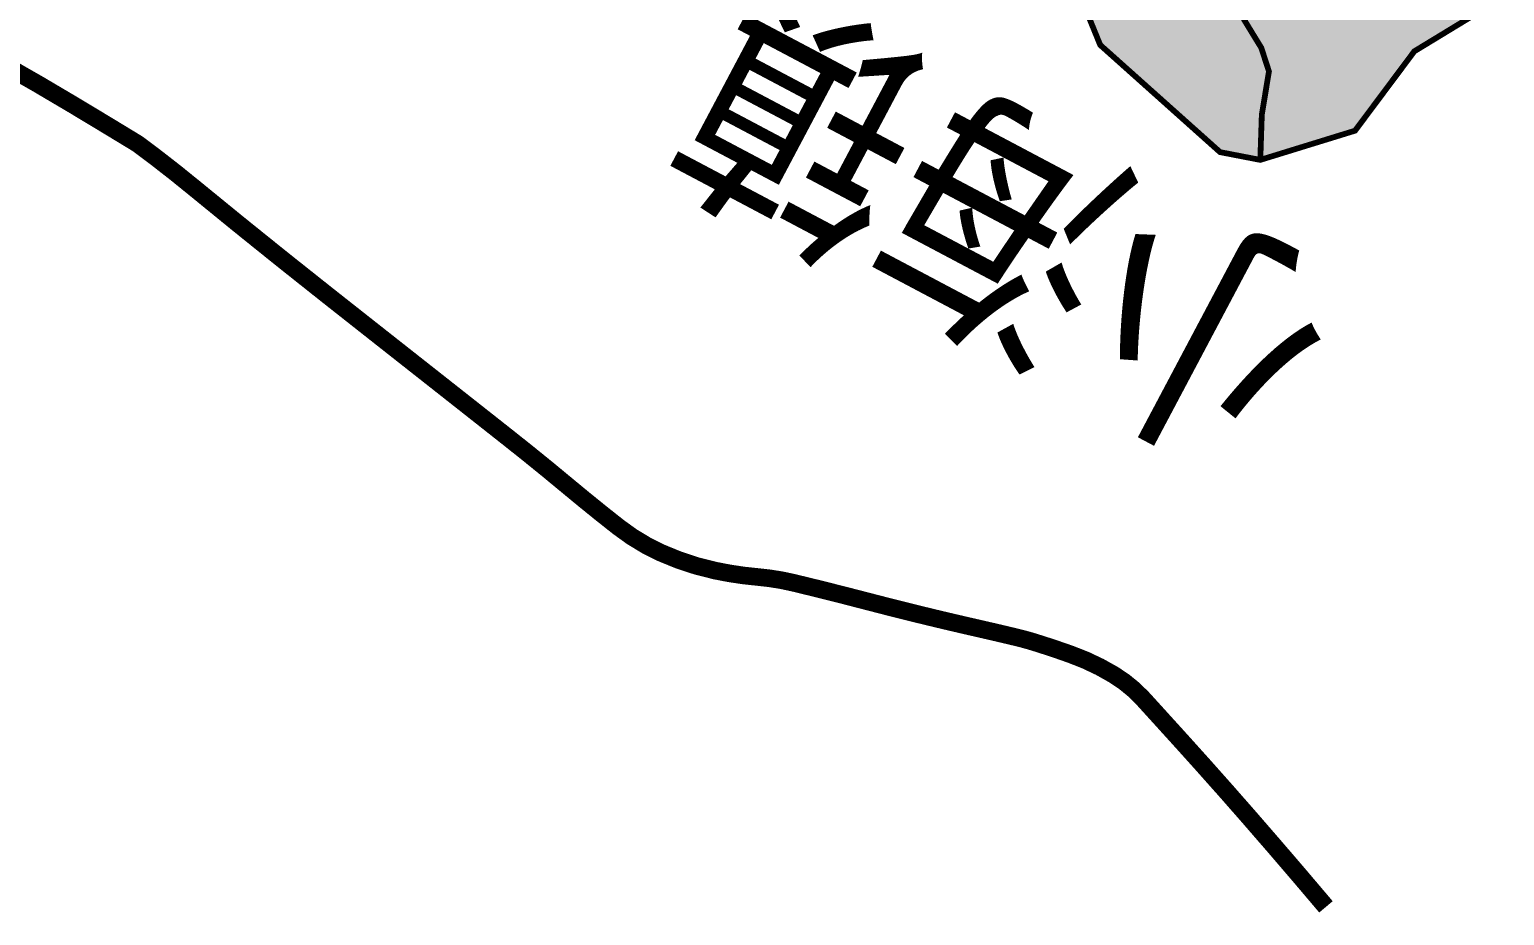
# Model space of a CAD drawing. Header units: millimetres. Extents: x 35362846 to 35427064, y 2977703 to 3025069.
# Drawn here: x 35414372 to 35419485, y 2978349 to 2981421 of the extents above; entities that cross this region are included whole.
import ezdxf
from ezdxf.enums import TextEntityAlignment as Align

# ---------------------------------------------------------------- set-up
doc = ezdxf.new("R2010")
doc.units = ezdxf.units.MM
doc.linetypes.add('ACAD_ISO03W100', pattern=[30, 12, -18])
doc.layers.add('规划', color=5, linetype='Continuous', lineweight=30)
doc.styles.add('GTF_XW', font='SIMHEI.TTF', dxfattribs={"width": 0.85})

msp = doc.modelspace()

# ---------------------------------------------------------------- hatches: boundary and pattern name
at = {"layer": '规划'}
msp.add_hatch(color=51, dxfattribs=at).paths.add_polyline_path([(35417861.21949222, 2981911.769639985), (35418083.65389814, 2981367.38863674), (35418499.11013343, 2980995.916689536), (35418638.5939737, 2980968.920699582), (35418967.04476834, 2981070.211060299), (35419172.58614612, 2981345.537395169), (35419474.33841281, 2981529.088253953), (35419443.72594309, 2981747.601136606), (35419255.67743514, 2982066.630048006), (35418989.78330979, 2982031.148236645), (35418520.92063721, 2982069.931706487), (35418088.02716806, 2982084.111059941)])

# ---------------------------------------------------------------- linework, layer by layer
at = {"color": 7, "linetype": 'ACAD_ISO03W100', "lineweight": 30, "ltscale": 10, "const_width": 60, "flags": 128}
msp.add_lwpolyline([(35418866.23188419, 2978378.983100739, 0.004080390774962373), (35418596.80560994, 2978693.138592005, 0.004791158972414836), (35418362.63645521, 2978956.577644102, 0.0003543143396224617), (35418239.15833521, 2979092.643811226, 0.003996350825637037), (35418228.10610276, 2979104.611842001, 0.06792216720668592), (35418130.92730086, 2979183.442931853, 0.05122509009407319), (35417981.35870609, 2979254.503733034, 0.009161870442463131), (35417860.07802561, 2979295.078857094, 0.01707140915295505), (35417793.92314001, 2979313.415354951, 0.003190866783669734), (35417664.47608376, 2979343.706254333, -0.002778571129377124), (35417515.79295195, 2979378.369149003, -0.005390348508511269), (35417279.62852211, 2979437.510805678, 0.004922091774080632), (35417021.05884513, 2979502.520708736, 0.03766326368203753), (35416897.71776866, 2979522.574886249, -0.03127973789751583), (35416748.97497919, 2979544.81619385, -0.05325594544248923), (35416561.68233379, 2979606.338739559, -0.06044425330420561), (35416412.98882862, 2979696.388619166, -0.007587952049075873), (35416234.34221566, 2979840.986118291, 0.006847103826226052), (35416036.60601101, 2980001.520319861, 0.0002694841232497695), (35415709.94511141, 2980259.097167061, -0.0002839571429885947), (35415399.92287777, 2980503.56870688, -0.004910757436677794), (35414938.60201403, 2980875.186126807, 0.01242290099839131), (35414754.0321868, 2981019.348725984, 0.02283920785058208), (35414739.99865586, 2981028.797451615, 0.00154275051017558), (35414525.78405131, 2981158.319618985, 0.01064144412683838), (35414147.83666477, 2981374.444351047, 0.0411038015925386), (35414044.57201701, 2981420.066358992, 0.06901478735395306), (35413989.47676188, 2981431.007699836, 0.03057829919438446), (35413863.18277305, 2981430.640230271, 0.03115158032553353), (35413746.06450457, 2981415.765441774, 0.02352594824960919), (35413594.12206817, 2981379.281346871, 0.09893002272265368), (35413417.57796877, 2981287.388981423, -0.09833410361813323), (35413240.0938972, 2981194.740938697, -0.04073514951179148), (35413083.48446786, 2981162.401515414, -0.05725052501045713), (35412969.52171671, 2981161.508758481, -0.03270727793196476), (35412844.62369458, 2981183.197089074, -0.06828361646879477), (35412787.89073737, 2981205.442285902, -0.006478438074403096), (35412708.22453558, 2981251.373256624, -0.006309920406218688), (35412627.66362084, 2981300.607127408, -0.007109575991234364), (35412453.01518252, 2981413.88843892, 0.01611211822854788), (35412375.04679694, 2981462.489320033, 0.006030743815692963), (35412355.65837151, 2981473.414027786, -0.001887386070859928), (35412293.42165814, 2981507.805937909, -0.03105938240227661), (35412115.76502267, 2981621.856179755, 0.05856159453818595), (35412018.12451634, 2981677.220603646, 0.07455818074380485), (35411972.8244367, 2981688.787045053, 0.02337222160871421), (35411824.64262813, 2981696.857779822, 0.03135944549089919), (35411658.60301311, 2981687.71255882, -0.0463726283427951), (35411546.05289105, 2981684.893440361, -0.01368638983780291), (35411441.82575372, 2981694.825702127, -0.01534786425170592), (35411349.54784179, 2981709.062222291, -0.00976499348540072), (35411222.87011665, 2981735.175858699, -0.00987603663534932), (35411098.72703619, 2981765.894819245, -0.01030393016335393), (35410982.8733958, 2981799.57735917, -0.003731720133359769), (35410665.74687479, 2981901.513048687, -0.01110241373182045), (35410325.743139, 2982022.041961506, -0.01959314859961788), (35410137.58445885, 2982102.050798432, -0.04625340091059676), (35410000.48362401, 2982183.059563553, 0.02780559995024925), (35409777.84486997, 2982325.928409726, 0.03888832751264433), (35409136.99918783, 2982625.428209243, -0.0418923695215447), (35408543.64225224, 2982907.082846744, -0.01207247956551466), (35408137.33008946, 2983156.791692346, 0.01632502749625514), (35407835.26338662, 2983338.913571144, 0.005319043244153008), (35407527.35871381, 2983506.834208597, -0.00927807294379759), (35407351.59706678, 2983604.501959291, -0.002426614319821954), (35407251.1358223, 2983663.445541859, -0.001071698242231496), (35407024.60485709, 2983798.497345647, -0.00568889787826118), (35406755.88853639, 2983963.663975924, -0.02367371918022087), (35406693.72242855, 2984007.098111172, -0.02877270487347326), (35406654.47151951, 2984041.157932368, 0.01370735609953618), (35406574.3225702, 2984115.053130686, 0.009110022828397695), (35406364.53488815, 2984291.464848995, 0.004020945570543051), (35405878.93236448, 2984678.506251221, 0.01189313492539639), (35405195.87875819, 2985188.240963161, 0.01831295251905008), (35404733.0118413, 2985491.957033847, 0.007203943023221069), (35404263.51830131, 2985766.830671012, 0.008684135356926779), (35403866.99192404, 2985982.369156811, 0.0001587498441745463), (35403714.40878296, 2986061.84539032, 4.587178485826644e-05), (35403186.24727278, 2986336.674999645, 0.001519740174840285), (35402876.07169668, 2986496.8431113, -0.002618506044703923), (35402696.25449477, 2986590.198001479, -0.1600914726806412), (35402640.28726461, 2986648.007429518, -0.04925000983831206), (35402551.83922194, 2986887.852608713, -0.09116253631834496), (35402531.92367198, 2987159.974699297, 0.1015866048264373), (35402508.96602634, 2987404.238161814, 0.0319386772966147), (35402455.35593578, 2987546.645641536, 0.06123810348110702), (35402414.01816278, 2987614.643949101, 0.06605584865704194), (35402315.73767542, 2987710.00590387, 0.06061078817768876), (35402186.11290542, 2987783.765933847, 0.01378746699138457), (35402000.74679083, 2987855.382846147, 0.005566294642696784), (35401535.15668325, 2988014.849530458, 0.005932663538232684), (35401024.88137181, 2988176.609511487, 0.06087504578406422), (35400973.30764547, 2988185.649434596, 0.03322404700854784), (35400911.09817819, 2988184.74703242, 0.007665120148548121), (35400642.95485242, 2988158.855956026, 0.01659302102936802), (35400459.28766552, 2988132.078869399, -0.0610929767666767), (35400408.78063299, 2988129.251563237, -0.01497639310374365), (35400290.68439594, 2988140.631473307, 0.003436963406389244), (35399777.47632167, 2988202.066746309, 0.001664530548268404), (35399411.45819705, 2988242.098665789, -0.004914357185530608), (35399287.57314523, 2988256.463572484, -0.04713084881569367), (35399187.23961471, 2988278.843070697, -0.01770856664424592), (35398930.63179399, 2988372.240155508, -0.0001110404689541234), (35398779.74128723, 2988433.331541061, -6.447504204309108e-05), (35398519.91097631, 2988538.635812269, -0.000203487876028982), (35398073.49237251, 2988719.839365959, -0.0004058527559001428), (35397849.77630614, 2988810.964554793, -0.03413791731482205), (35397734.2986614, 2988867.584489599, -0.04879728087617382), (35397661.06672374, 2988920.046153071, -0.02693835570744377), (35397646.38583106, 2988934.367845058, -0.001673464190031993), (35397423.7919879, 2989177.868919099, -0.0102108112385725), (35396545.84530416, 2990185.347605452, -0.1116166353948794), (35396489.34749098, 2990295.458984915, -0.002029740606815984), (35396470.06788492, 2990371.695851326, -0.0007239774681340016), (35396417.19380172, 2990585.726924416, -0.0003681586298127792), (35396317.11061049, 2990994.692199707, -0.001366020093266133), (35396290.51940337, 2991105.006279758, -0.05022184209249123), (35396256.8786247, 2991355.600648649, 0.03422871248738654), (35396219.33285746, 2991724.174588019, 0.006560775305257035), (35396183.25999376, 2991919.012953997, 0.005860422097011773), (35396137.47101858, 2992136.063291235, 0.0160237494521745), (35396087.78540307, 2992329.295446157, 0.01486266527026389), (35396021.46305817, 2992533.911816332, 0.04216228091036966), (35395954.41879557, 2992681.09054786, 0.02928583961997899), (35395828.83328392, 2992876.903979748, 0.03650288849989528), (35395689.25010556, 2993042.018628746, 0.05227485104687379), (35395572.79860182, 2993138.437561324, 0.02457356259542775), (35395433.61225474, 2993221.487463623, 0.0190917625035663), (35395245.86699849, 2993312.331553086, 0.02472666418132078), (35395060.67687519, 2993382.680593451, -0.02897449996101216), (35394903.11618672, 2993444.069542141, -0.03012366549850303), (35394739.8555951, 2993531.085587956, -0.05900700592198186), (35394665.50733503, 2993589.721984126, -0.01937551479199968), (35394594.53145057, 2993666.46489346, -0.006220107485981355), (35394386.03357295, 2993916.432062416, -0.00942149375005899), (35394243.89217977, 2994098.108626685, 0.01554485863886105), (35394156.38734774, 2994207.173489908, 0.08910572760940731), (35394087.38365244, 2994263.64074625, -0.1004647692034294), (35394027.19660565, 2994315.198631322, -0.04165475797633886), (35394006.99482623, 2994346.103977203, -0.006432157019347623), (35393896.16871364, 2994557.521947512, -0.05468090282659389), (35393773.94412017, 2994881.545868368, 0.1095158418251615), (35393694.99193283, 2995037.122388418, 0.07414350815211893), (35393642.02337725, 2995085.004272066, 0.03813218355890909), (35393521.39525372, 2995152.598993551, 0.0660688813248895), (35393359.15462497, 2995203.245977953, -0.108378071399393), (35393262.48302794, 2995242.594382726, -0.005030484230899208), (35393059.41977329, 2995385.284506752, 0.00304471450735417), (35392724.86250562, 2995622.364218935, 8.323227474345746e-05), (35392471.91919708, 2995799.242706299, 5.910429022702119e-05), (35392115.64655432, 2996048.226455086, 0.004384392981033206), (35391640.43652415, 2996374.08334244, 0.07810158596869592), (35391610.94380106, 2996387.839039743, 0.03774638808181176), (35391594.44061676, 2996391.271645147, 0.002428508986153945), (35391334.84591083, 2996423.82740825, 0.01050584268060696), (35390977.10419895, 2996459.320516342, -0.03685818561222406), (35390875.68320636, 2996474.810961432, -0.03660545095288807), (35390856.57470265, 2996480.688934952, -0.001585997268556518), (35390427.74923594, 2996649.374253763, -0.004242495518320086), (35389970.4767859, 2996835.433483303, -0.02661529251739993), (35389899.50582185, 2996869.55319541, -0.1287355596174808), (35389844.84518532, 2996921.237190455, -0.01413412917559478), (35389504.59772293, 2997503.210343775, -0.01942987886166506), (35389279.00410023, 2997956.340540905, 0.03868556904971648), (35389156.89202316, 2998179.648226276, 0.04049051767193246), (35389062.6011215, 2998301.47283411, 0.03603315070552847), (35388937.06685463, 2998420.583237194, 0.04056137848409505), (35388843.0328739, 2998485.751611628, 0.04928322479735752), (35388757.23839863, 2998524.732563318, 0.1139104428080228), (35388618.70137551, 2998538.791870058, -0.06833527591589844), (35388388.49962287, 2998541.267358339, -0.03560257797487776), (35388043.81676067, 2998617.761447789, -0.1412058638909301), (35387967.47885749, 2998666.704417067, -0.001922897196346353), (35387871.20136166, 2998777.304765701, -0.0005212495250661979), (35387518.03215242, 2999187.040976776, -3.820747170427055e-05), (35386834.2611084, 2999982.128623962, -0.0005240444546960586), (35386784.47335797, 3000040.153582538, -0.01013372622548928), (35386729.86367641, 3000106.6136219, 0.008508650053336597), (35386665.08357192, 3000185.975489432, 0.04751209957476349), (35386585.52732873, 3000263.777093515, -0.0244499175125609), (35386424.39991407, 3000407.447121023, -0.01972914344504811), (35386303.48790614, 3000536.131680161, -0.05343726001583392), (35386266.15410431, 3000589.771596022, -0.06379016559246807), (35386232.65545589, 3000675.159447551, -0.02307394457954464), (35386182.37684919, 3000922.792788087, -0.0003559972478558841), (35386171.49704075, 3000993.131212234, -0.0009486908729570852), (35386167.48326416, 3001019.536369913, -0.00875733124701244), (35386151.00965655, 3001144.14468284, 0.006075338318269813), (35386128.22833512, 3001323.879681033, 0.03837281641918912), (35386094.22497837, 3001479.638403237, 0.04603552504727002), (35386044.45108, 3001602.947644469, 0.05576689178486739), (35385965.93270627, 3001720.962426662, 0.02763124445465823), (35385770.60267173, 3001929.068326494, 0.006079688825332164), (35385451.15576828, 3002226.453708768, 0.01058472784756997), (35385262.06677603, 3002391.070314652, 0.005944150408945205), (35385135.17713752, 3002494.367642618, -0.006059959808868021), (35385010.73522051, 3002595.720260346, -0.01677690225771941), (35384908.36891162, 3002687.175809503, -0.01358951460033359), (35384789.08969229, 3002807.532111771, -0.06617773032623463), (35384707.42105626, 3002921.551156953, -0.04001137906194334), (35384615.33441788, 3003133.760471264, -0.04044364605316388), (35384572.40694543, 3003302.867308736, -0.0406575257651677), (35384557.41592313, 3003475.774179397, -0.08063089889592918), (35384601.0597543, 3003753.812132496, 0.06216967379808195), (35384670.68594315, 3004111.152673019, 0.02066596456410588), (35384677.79012257, 3004374.901937127, 0.05322551751516189), (35384665.42064452, 3004476.844123946, 0.1115143330117879), (35384601.48003465, 3004609.478815769, -0.07874496948507287), (35384499.56310822, 3004789.918181886, -0.02766388353325597), (35384443.97387214, 3004968.56219396, -0.04075489551960429), (35384423.10863033, 3005093.947986276, -0.1518954339877997), (35384467.72060407, 3005295.286748546, 0.1640709144665316), (35384504.7209689, 3005483.317366774, 4.560630924934931e-05), (35384471.68670654, 3005733.967102051, 4.25666072596549e-05), (35384436.24606661, 3006002.509631592, 5.504028418586637e-06), (35384400.01130314, 3006276.866083867, -3.300140696863585e-06), (35384344.0630514, 3006700.475910038, -0.004653984716856598), (35384328.95051533, 3006823.733524799, -0.001802435216272773), (35384294.04250459, 3007142.462776911)], format="xyb", dxfattribs=at)
at = {"color": 7, "lineweight": 30, "const_width": 1}
for points in [[(35418889.16282307, 2978398.326627881, 0.004080390775005979), (35418619.41779376, 2978712.85379281, 0.004791158972475832), (35418384.86667804, 2978976.722548982, 0.0003543143396193714), (35418261.35998522, 2979112.820201809, 0.00399635082490602), (35418249.98240378, 2979125.140540297, 0.06792216721074373), (35418146.50279214, 2979209.082824038, 0.05122509009203795), (35417991.39649794, 2979282.774614434, 0.009161870443095016), (35417869.07328226, 2979323.698524419, 0.0170714091519704), (35417800.94483236, 2979342.582045482, 0.003190866783740176), (35417671.12494746, 2979372.9601876, -0.002778571129485567), (35417522.76653416, 2979407.547379776, -0.00539034850842998), (35417287.22955193, 2979466.531907409, 0.004922091774036711), (35417028.08706541, 2979531.685826938, 0.03766326368137756), (35416900.29129717, 2979552.46429827, -0.0312797378982818), (35416755.25717575, 2979574.151053768, -0.05325594544310334), (35416574.01889794, 2979633.684839556, -0.06044425330288577), (35416431.50706942, 2979719.991050349, -0.007587952049110308), (35416253.56818037, 2979864.015714047, 0.006847103826236025), (35416055.19411003, 2980025.067773543, 0.0002694841232475499), (35415728.50781698, 2980282.664643848, -0.0002839571429873764), (35415418.51233845, 2980527.115085612, -0.004910757436702526), (35414957.65037728, 2980898.362836177, 0.01242290099843872), (35414771.90588489, 2981043.442935174, 0.02283920784547992), (35414755.60011512, 2981054.421550992, 0.001542750510164997), (35414541.22708823, 2981184.039506445, 0.01064144412676714), (35414162.17129952, 2981400.798065141, 0.04110380159405952)], [(35418889.16282307, 2978398.326627881, 0.004080390775005979), (35418619.41779376, 2978712.85379281, 0.004791158972475832), (35418384.86667804, 2978976.722548982, 0.0003543143396193714), (35418261.35998522, 2979112.820201809, 0.00399635082490602), (35418249.98240378, 2979125.140540297, 0.06792216721074373), (35418146.50279214, 2979209.082824038, 0.05122509009203795), (35417991.39649794, 2979282.774614434, 0.009161870443095016), (35417869.07328226, 2979323.698524419, 0.0170714091519704), (35417800.94483236, 2979342.582045482, 0.003190866783740176), (35417671.12494746, 2979372.9601876, -0.002778571129485567), (35417522.76653416, 2979407.547379776, -0.00539034850842998), (35417287.22955193, 2979466.531907409, 0.004922091774036711), (35417028.08706541, 2979531.685826938, 0.03766326368137756), (35416900.29129717, 2979552.46429827, -0.0312797378982818), (35416755.25717575, 2979574.151053768, -0.05325594544310334), (35416574.01889794, 2979633.684839556, -0.06044425330288577), (35416431.50706942, 2979719.991050349, -0.007587952049110308), (35416253.56818037, 2979864.015714047, 0.006847103826236025), (35416055.19411003, 2980025.067773543, 0.0002694841232475499), (35415728.50781698, 2980282.664643848, -0.0002839571429873764), (35415418.51233845, 2980527.115085612, -0.004910757436702526), (35414957.65037728, 2980898.362836177, 0.01242290099843872), (35414771.90588489, 2981043.442935174, 0.02283920784547992), (35414755.60011512, 2981054.421550992, 0.001542750510164997), (35414541.22708823, 2981184.039506445, 0.01064144412676714), (35414162.17129952, 2981400.798065141, 0.04110380159405952)], [(35418843.30094531, 2978359.639573598, 0.004080390774966342), (35418574.19342612, 2978673.4233912, 0.00479115897235419), (35418340.40623237, 2978936.432739223, 0.0003543143396248837), (35418216.9566852, 2979072.467420643, 0.003996350825140753), (35418206.22980175, 2979084.083143699, 0.06792216720628211), (35418115.35180958, 2979157.803039667, 0.05122509009624143), (35417971.32091425, 2979226.232851635, 0.009161870441824232), (35417851.08276896, 2979266.45918977, 0.01707140915401755), (35417786.90144766, 2979284.248664419, 0.003190866783599011), (35417657.82722007, 2979314.452321067, -0.002778571129269171), (35417508.81936973, 2979349.19091823, -0.005390348508591394), (35417272.02749228, 2979408.489703947, 0.004922091774123558), (35417014.03062485, 2979473.355590534, 0.03766326368275859), (35416895.14424015, 2979492.685474228, -0.03127973789681293), (35416742.69278263, 2979515.481333933, -0.05325594544198632), (35416549.34576964, 2979578.992639564, -0.06044425330538563), (35416394.47058782, 2979672.786187985, -0.007587952049042131), (35416215.11625094, 2979817.956522535, 0.00684710382621855), (35416018.01791199, 2979977.97286618, 0.0002694841232521781), (35415691.38240584, 2980235.529690274, -0.0002839571429900217), (35415381.33341708, 2980480.022328149, -0.004910757436654316), (35414919.55365077, 2980852.009417438, 0.01242290099835009), (35414736.15848871, 2980995.254516794, 0.02283920785758153), (35414724.3971966, 2981003.173352235, 0.001542750510187516), (35414510.3410144, 2981132.599731525, 0.0106414441269119), (35414133.50203001, 2981348.090636954, 0.0411038015908741)], [(35418843.30094531, 2978359.639573598, 0.004080390774966342), (35418574.19342612, 2978673.4233912, 0.00479115897235419), (35418340.40623237, 2978936.432739223, 0.0003543143396248837), (35418216.9566852, 2979072.467420643, 0.003996350825140753), (35418206.22980175, 2979084.083143699, 0.06792216720628211), (35418115.35180958, 2979157.803039667, 0.05122509009624143), (35417971.32091425, 2979226.232851635, 0.009161870441824232), (35417851.08276896, 2979266.45918977, 0.01707140915401755), (35417786.90144766, 2979284.248664419, 0.003190866783599011), (35417657.82722007, 2979314.452321067, -0.002778571129269171), (35417508.81936973, 2979349.19091823, -0.005390348508591394), (35417272.02749228, 2979408.489703947, 0.004922091774123558), (35417014.03062485, 2979473.355590534, 0.03766326368275859), (35416895.14424015, 2979492.685474228, -0.03127973789681293), (35416742.69278263, 2979515.481333933, -0.05325594544198632), (35416549.34576964, 2979578.992639564, -0.06044425330538563), (35416394.47058782, 2979672.786187985, -0.007587952049042131), (35416215.11625094, 2979817.956522535, 0.00684710382621855), (35416018.01791199, 2979977.97286618, 0.0002694841232521781), (35415691.38240584, 2980235.529690274, -0.0002839571429900217), (35415381.33341708, 2980480.022328149, -0.004910757436654316), (35414919.55365077, 2980852.009417438, 0.01242290099835009), (35414736.15848871, 2980995.254516794, 0.02283920785758153), (35414724.3971966, 2981003.173352235, 0.001542750510187516), (35414510.3410144, 2981132.599731525, 0.0106414441269119), (35414133.50203001, 2981348.090636954, 0.0411038015908741)]]:
    msp.add_lwpolyline(points, format="xyb", dxfattribs=at)
at = {"layer": '规划', "color": 51, "const_width": 20}
msp.add_lwpolyline([(35417861.21949222, 2981911.769639985), (35418083.65389814, 2981367.38863674), (35418499.11013343, 2980995.916689536), (35418638.5939737, 2980968.920699582), (35418967.04476834, 2981070.211060299), (35419172.58614612, 2981345.537395169), (35419474.33841281, 2981529.088253953), (35419443.72594309, 2981747.601136606), (35419255.67743514, 2982066.630048006), (35418989.78330979, 2982031.148236645), (35418520.92063721, 2982069.931706487), (35418088.02716806, 2982084.111059941), (35417861.21949222, 2981911.769639985)], dxfattribs=at)
at = {"layer": '规划', "color": 5, "const_width": 20}
msp.add_lwpolyline([(35418989.78330979, 2982031.148236645), (35418852.11877827, 2981948.252787787), (35418760.34317761, 2981824.792108999), (35418710.92554647, 2981782.462560912), (35418686.21635407, 2981657.237899388), (35418583.85088418, 2981452.645419057), (35418642.09328072, 2981357.404103572), (35418668.59772389, 2981275.809420078), (35418643.88853148, 2981125.89235446), (35418638.5939737, 2980968.920699582)], dxfattribs=at)

# ---------------------------------------------------------------- texts
at = {"color": 1, "style": 'GTF_XW', "width": 0.85}
msp.add_text(' 小海镇', height=675, rotation=152.0781655546437, dxfattribs=at).set_placement((35418082.34649677, 2980937.812373591), align=Align.CENTER)

doc.saveas('drawing.dxf')
